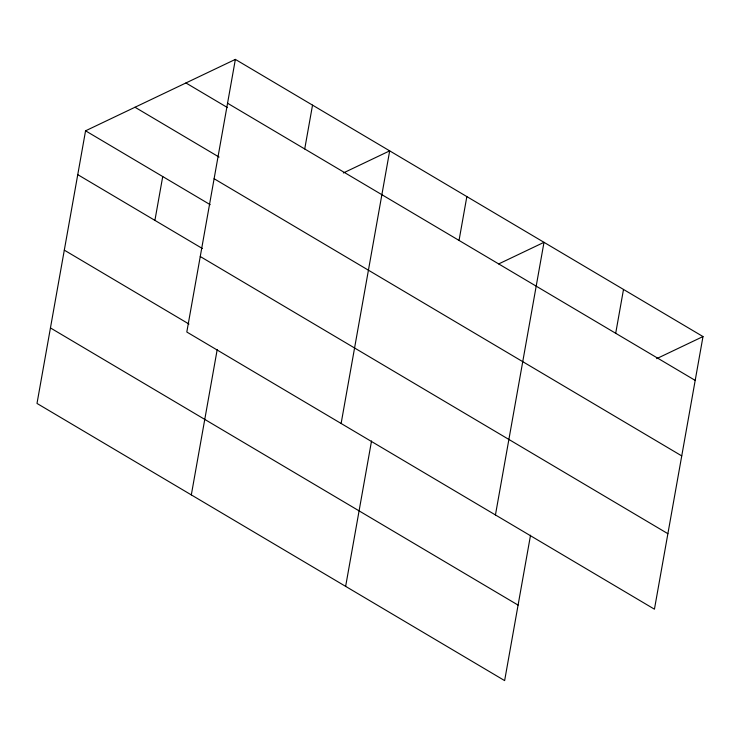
<?xml version="1.0" encoding="UTF-8"?>
<svg xmlns="http://www.w3.org/2000/svg" width="740" height="740" viewBox="0 0 740 740"><rect width="100%" height="100%" fill="white"/><g stroke="black" fill="none" stroke-linecap="round" stroke-linejoin="round"><path stroke-width="1.11" d="M235.366 59.394L186.804 332.019L654.438 609.187L703 336.561L235.366 59.394L85.562 130.814L37 403.439L504.634 680.606L530.534 535.205M154.91 220.381L162.726 176.546M191.318 494.903L217.218 349.502M304.723 148.962L312.53 105.126M341.121 423.483L389.684 150.858L343.341 172.957M345.636 586.367L371.536 440.975M459.041 240.426L466.848 196.59M495.439 514.948L544.002 242.322L498.686 263.93M615.699 333.278L623.505 289.442M656.658 358.66L703 336.561M227.559 103.23L695.193 380.397M185.934 82.963L227.476 107.587M134.995 107.245L219.086 157.084M214.11 178.728L681.744 455.905M85.562 130.814L210.206 204.684M77.756 174.649L202.399 248.529M200.253 256.521L667.887 533.688M64.306 250.148L188.95 324.028M50.45 327.94L518.083 605.107"/></g></svg>
